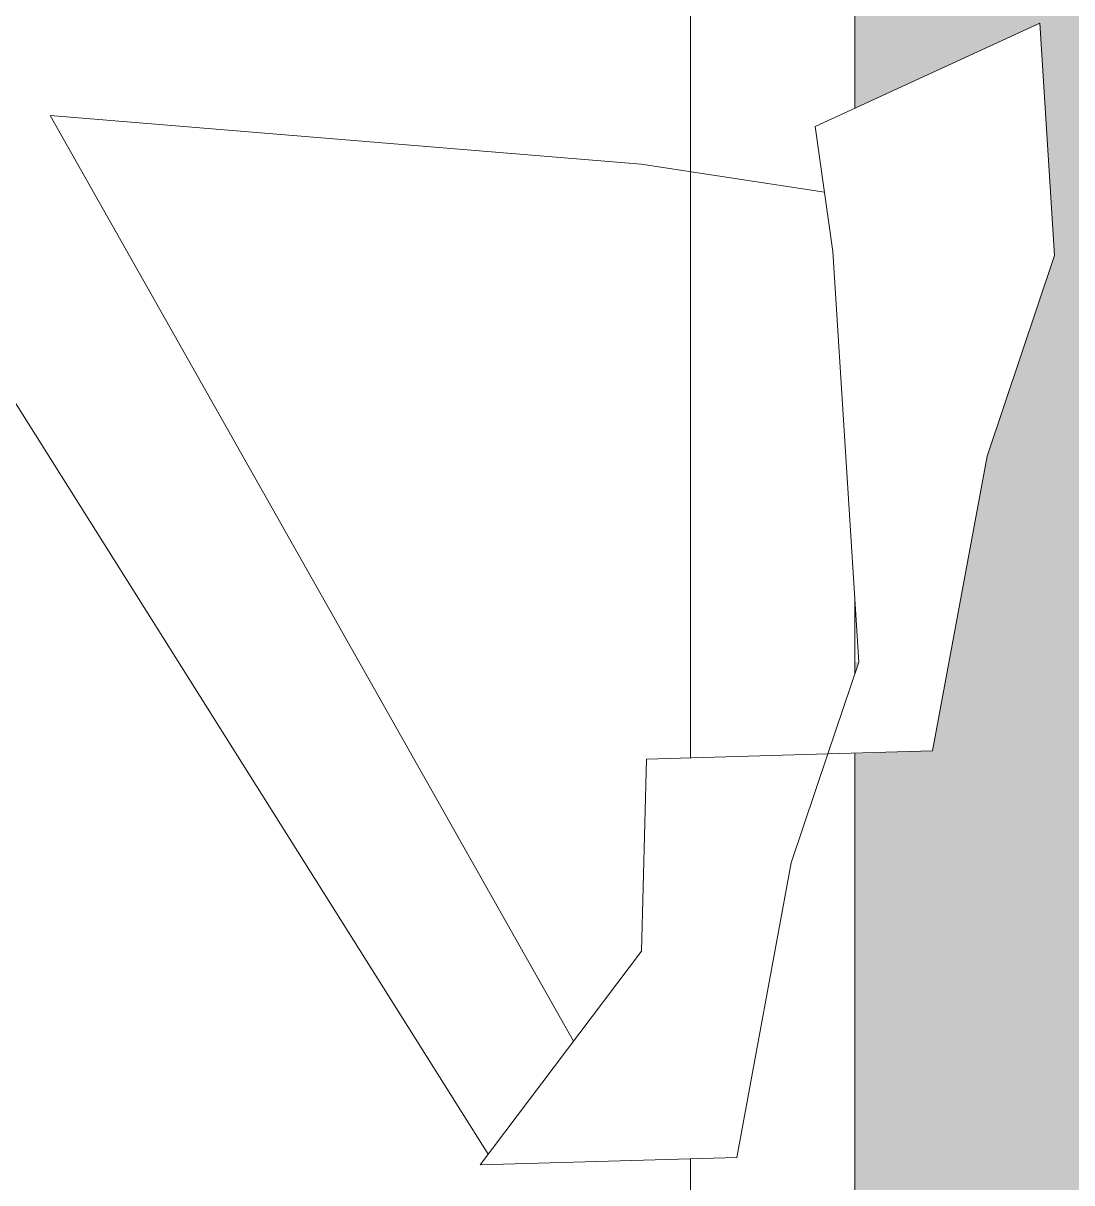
# Model space of a CAD drawing. Header units: metres. Extents: x 3856 to 4207, y -1118 to -691.
# Drawn here: x 3952.95 to 3953.589, y -964.869 to -964.162 of the extents above; entities that cross this region are included whole.
import ezdxf

# ---------------------------------------------------------------- set-up
doc = ezdxf.new("R2010")
doc.units = ezdxf.units.M
doc.layers.add('Parking', color=7, linetype='Continuous', lineweight=9)
doc.layers.add('Planting', color=7, linetype='Continuous', lineweight=9)
doc.layers.add('ROA-E00-URB-A101-MASTER_PLAN cambio estaciomientos_dwg', color=7, linetype='Continuous', lineweight=9, true_color=0x767676)
doc.layers.add('Tallo', color=7, linetype='Continuous', lineweight=9, true_color=0x887568)

# ---------------------------------------------------------------- blocks, each defined once
blk = doc.blocks.new('M_RPC Árbol - Caducifolio - Chopo de Lombardía - 12_2 metros-V104-IMPLANTACIÓN - KIT COMERCIAL')
at = {"layer": 'Planting'}
for p, q in [((1.01302, -0.02488), (0.87606, -0.08781)), ((1.02192, -0.16656), (1.01302, -0.02488)), ((0.87606, -0.08781), (0.88677, -0.16405)), ((0.88677, -0.16405), (0.90251, -0.41451)), ((0.98072, -0.28897), (1.02192, -0.16656)), ((0.94757, -0.46856), (0.98072, -0.28897)), ((0.90251, -0.41451), (0.8837, -0.47042)), ((0.77309, -0.47364), (0.77008, -0.59068)), ((0.8837, -0.47042), (0.77309, -0.47364)), ((0.86132, -0.53692), (0.8837, -0.47042)), ((0.8837, -0.47042), (0.94757, -0.46856)), ((0.82816, -0.71651), (0.86132, -0.53692)), ((0.77008, -0.59068), (0.67167, -0.72107)), ((0.67167, -0.72107), (0.82816, -0.71651))]:
    blk.add_line(p, q, dxfattribs=at)
blk.add_arc((-0.02749, 0.00851), 3.36028, 180, 360, dxfattribs=at)
at = {"layer": 'Tallo'}
for p, q in [((0.4096, -0.08127), (0.76991, -0.11093)), ((0.7286, -0.64564), (0.4096, -0.08127)), ((0.76991, -0.11093), (0.88171, -0.12799)), ((0.29891, -0.11439), (0.67655, -0.71461))]:
    blk.add_line(p, q, dxfattribs=at)
blk = doc.blocks.new('Cour Parqueadero verde - 5_00x2_50 p-V1041-IMPLANTACIÓN - KIT COMERCIAL')
at = {"layer": 'Parking', "true_color": 0xc1ce84}
h = blk.add_hatch(color=53, dxfattribs=at)
h.paths.add_polyline_path([(-1.05455, 2.5), (-1.25455, 2.5), (-1.25455, -2.5), (-1.05455, -2.5), (-1.05455, 1.7), (-0.35684, 1.7), (-0.34512, 1.72601), (-0.11103, 1.87464), (0.0884, 1.97345), (0.22245, 2.01558), (0.34482, 2.15037), (0.47549, 2.15037), (0.57254, 2.20589), (0.55309, 2.34426), (0.84783, 2.5), (-0.31455, 2.5)])
h.paths.add_polyline_path([(1.24545, 1.90172), (1.0794, 1.8358), (0.85786, 1.80466), (0.77109, 1.74521), (0.65929, 1.7), (1.04545, 1.7), (1.04545, -2.5), (1.24545, -2.5), (1.24545, -0.52468), (1.13249, -0.57658), (1.12359, -0.43491), (1.16478, -0.3125), (1.19794, -0.13291), (1.24545, -0.13105), (1.24545, 1.84037)])
h.paths.add_polyline_path([(0.30545, 1.35909), (0.28611, 1.34803), (0.16119, 1.34803), (0.04502, 1.22007), (-0.11103, 1.16725), (-0.31455, 1.06257), (-0.31455, 0.88391), (-0.21235, 0.91969), (-0.04193, 0.76967), (-0.01587, 0.58424), (0.16739, 0.40787), (0.30545, 0.36571), (0.30545, 1.35486)])
h.paths.add_polyline_path([(-0.31455, 0.56269), (-0.31455, -2.5), (0.30545, -2.5), (0.30545, 0.19791), (0.15636, 0.26113), (0.07938, 0.1846), (-0.16779, 0.26745), (-0.18035, 0.52439), (-0.28846, 0.55525)])
h.paths.add_polyline_path([(1.24545, -0.17967), (1.243, -0.18695), (1.24545, -0.18695)])
at = {"layer": 'Parking'}
for p, q in [((1.24545, -0.13152), (1.24545, 1.90172)), ((1.24545, -0.22597), (1.24545, -0.17967)), ((1.24545, -2.5), (1.24545, -0.52468))]:
    blk.add_line(p, q, dxfattribs=at)
blk = doc.blocks.new('ROA-E00-URB-A101-MASTER_PLAN cambio estaciomientos_dwg-7942325-IMPLANTACIÓN - KIT COMERCIAL')
at = {"lineweight": 9}
for p, q in [((962.22736, 3953.35682), (964.61022, 3953.35682)), ((964.8547, 3953.35682), (965.98599, 3953.35682))]:
    blk.add_line(p, q, dxfattribs=at)

msp = doc.modelspace()

# ---------------------------------------------------------------- block references
at = {"layer": 'Parking', "rotation": 180}
msp.add_blockref('Cour Parqueadero verde - 5_00x2_50 p-V1041-IMPLANTACIÓN - KIT COMERCIAL', (3954.70227, -964.73883), dxfattribs=at)
at = {"layer": 'Planting'}
msp.add_blockref('M_RPC Árbol - Caducifolio - Chopo de Lombardía - 12_2 metros-V104-IMPLANTACIÓN - KIT COMERCIAL', (3952.55676, -964.13737), dxfattribs=at)
at = {"layer": 'ROA-E00-URB-A101-MASTER_PLAN cambio estaciomientos_dwg', "color": 7, "rotation": 269.9999999999999}
msp.add_blockref('ROA-E00-URB-A101-MASTER_PLAN cambio estaciomientos_dwg-7942325-IMPLANTACIÓN - KIT COMERCIAL', (0, 0), dxfattribs=at)

doc.saveas('drawing.dxf')
